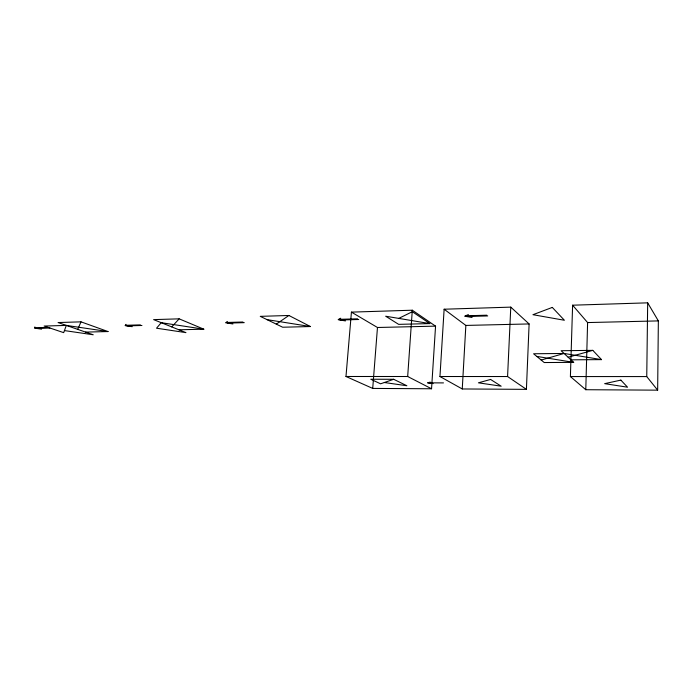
<?xml version="1.0" encoding="UTF-8"?>
<svg xmlns="http://www.w3.org/2000/svg" width="693" height="693" viewBox="0 0 693 693"><rect width="100%" height="100%" fill="white"/><g stroke="black" fill="none" stroke-linecap="round" stroke-linejoin="round"><path stroke-width="1.04" d="M657.657 390.159L658.35 320.902L647.678 302.841L572.609 305.197L570.4 376.559L585.784 389.717L657.657 390.159L646.751 376.576L647.678 302.841M585.784 389.717L587.603 322.566L572.609 305.197M526.411 389.353L529.114 323.943L510.776 307.129L444.126 309.217L439.951 376.516L462.257 388.964L526.411 389.353L507.579 376.533L439.951 376.516M507.579 376.533L510.776 307.129M462.257 388.964L465.852 325.424L444.126 309.217M431.557 388.773L435.559 326.134L412.3 310.213L351.429 312.127L345.98 376.49L372.713 388.418L431.557 388.773L407.675 376.507L345.98 376.49M407.675 376.507L412.3 310.213M372.713 388.418L377.468 327.494L351.429 312.127M34.901 326.931L34.65 328.144L41.554 329.14M66.337 325.415L63.669 332.649L44.118 326.056L66.337 325.415L108.013 331.549L81.012 321.847L58.073 322.548L93.243 334.771L64.432 330.587M77.72 329.374L81.012 321.847M126.031 324.341L125.156 325.623L132.216 326.68M171.708 326.897L179.175 318.841L203.811 329.184L178.907 329.799M227.365 321.448L225.727 322.834L232.935 323.952M276.29 324.133L288.894 315.48L310.429 326.542L282.657 327.226L260.265 316.354L288.894 315.48M340.731 318.226L338.149 319.707L345.486 320.911M398.744 318.399L412.352 311.703L429.816 323.588L398.648 324.359L385.672 316.216L429.816 323.588M468.39 314.587L464.631 316.199L472.08 317.481M393.676 379.288L380.596 383.809L370.79 379.244L393.676 379.288L406.86 385.741L384.338 382.519M433.116 383.627L427.754 382.848L430.206 382.094M541.19 360.048L564.076 353.465L601.533 359.615L592.801 350.363L561.113 350.719L573.691 362.37L544.222 362.543L533.575 353.768L564.076 353.465M568.156 357.233L592.801 350.363M179.175 318.841L153.621 319.62L185.958 332.631L156.531 328.205L161.235 322.687L203.811 329.184M34.711 327.841L48.276 327.46M125.372 325.303L140.41 324.887M226.135 322.488L242.905 322.02M338.79 319.343L357.597 318.815M465.566 315.8L486.824 315.202M36.383 328.387L49.922 328.014M126.923 325.892L141.944 325.476M227.538 323.111L244.274 322.652M339.986 320.01L358.757 319.49M466.493 316.519L487.707 315.93M85.56 332.103L108.013 331.549M377.468 327.494L435.559 326.134M465.852 325.424L529.114 323.943M587.603 322.566L658.35 320.902M570.954 359.832L601.533 359.615M570.4 376.559L646.751 376.576M427.754 382.848L443.485 382.9M267.022 319.638L310.429 326.542M536.78 356.41L573.691 362.37M552.295 307.415L532.952 314.7L564.405 320.261L552.295 307.415M490.575 379.443L478.43 382.822L501.178 386.192L490.575 379.443M620.859 380.111L604.66 383.653L627.555 387.205L620.859 380.111"/></g></svg>
